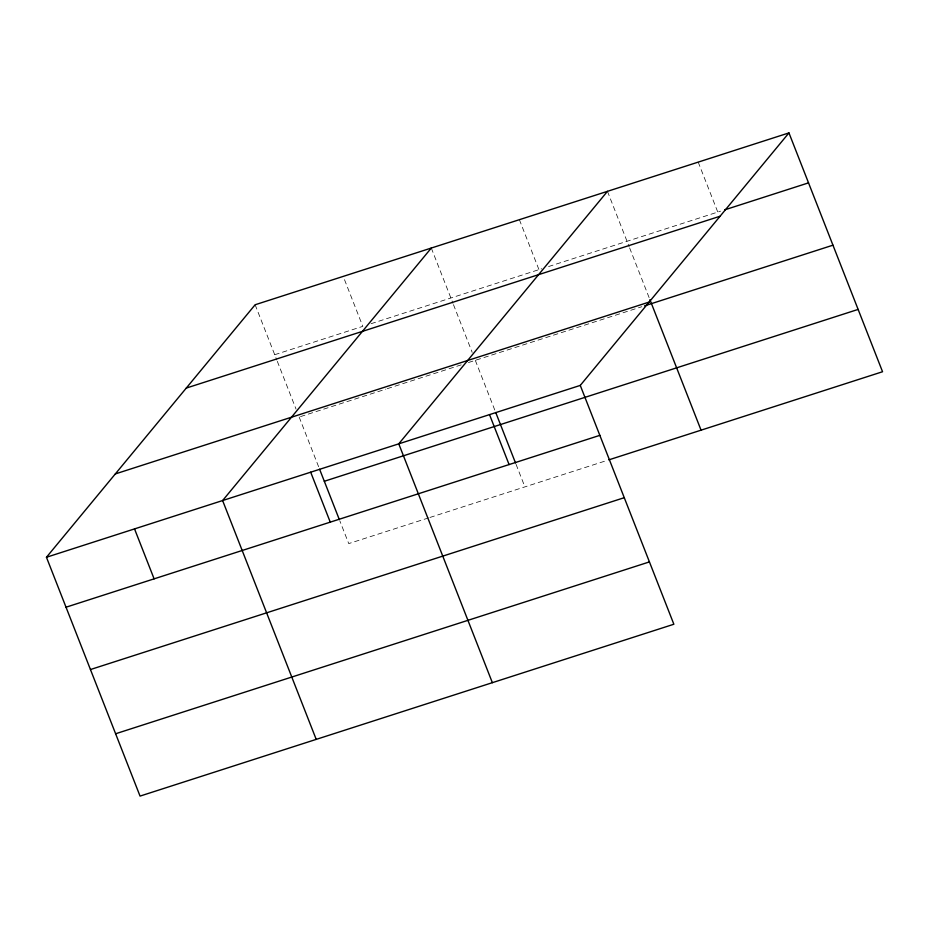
<?xml version="1.0" encoding="UTF-8"?>
<svg xmlns="http://www.w3.org/2000/svg" width="929" height="929" viewBox="0 0 929 929"><rect width="100%" height="100%" fill="white"/><g stroke="black" fill="none" stroke-linecap="round" stroke-linejoin="round"><path stroke-width="0.7" stroke-dasharray="4.64 3.48" d="M274.717 354.715L362.798 326.358L343.219 276.401M371.054 323.698L541.712 268.76M548.586 266.542L720.532 211.185M300.52 416.598L385.849 389.135M387.219 388.682L461.539 364.76M468.425 362.542L641.823 306.721M428.559 517.894L348.735 543.593L339.909 521.053M429.941 517.453L607.473 460.296M698.202 162.122L717.78 212.079M607.461 191.339L629.107 246.591M629.63 247.915L649.383 298.314M519.381 219.697L538.959 269.642M431.3 248.043L452.957 303.307M453.468 304.631L472.187 352.37M475.3 360.336L495.227 411.175M516.059 464.337L524.897 486.889M255.138 304.758L276.796 360.011M277.318 361.346L296.026 409.085M299.15 417.04L319.065 467.879"/><path stroke-width="1.39" d="M788.953 132.905L580.265 385.407L673.862 624.242L140.047 796.095L46.45 557.261L255.138 304.758L788.953 132.905L882.55 371.739L608.843 459.855M431.3 248.043L222.612 500.545L316.208 739.379M607.461 191.339L398.762 443.83L492.358 682.676M724.655 209.861L808.532 182.862M186.276 388.078L720.08 216.236M115.324 473.929L649.127 302.076M644.575 305.838L832.953 245.186M46.45 557.261L580.265 385.407M324.314 481.268L858.117 309.415M66.029 607.206L599.832 435.353M90.45 669.542L624.265 497.689M115.626 733.759L649.429 561.906M649.905 299.637L701.058 430.173M495.749 412.511L515.537 463.014M489.513 414.624L509.092 464.57M319.599 469.226L339.387 519.729M310.681 472.187L330.259 522.144M134.531 528.903L154.109 578.848"/></g></svg>
